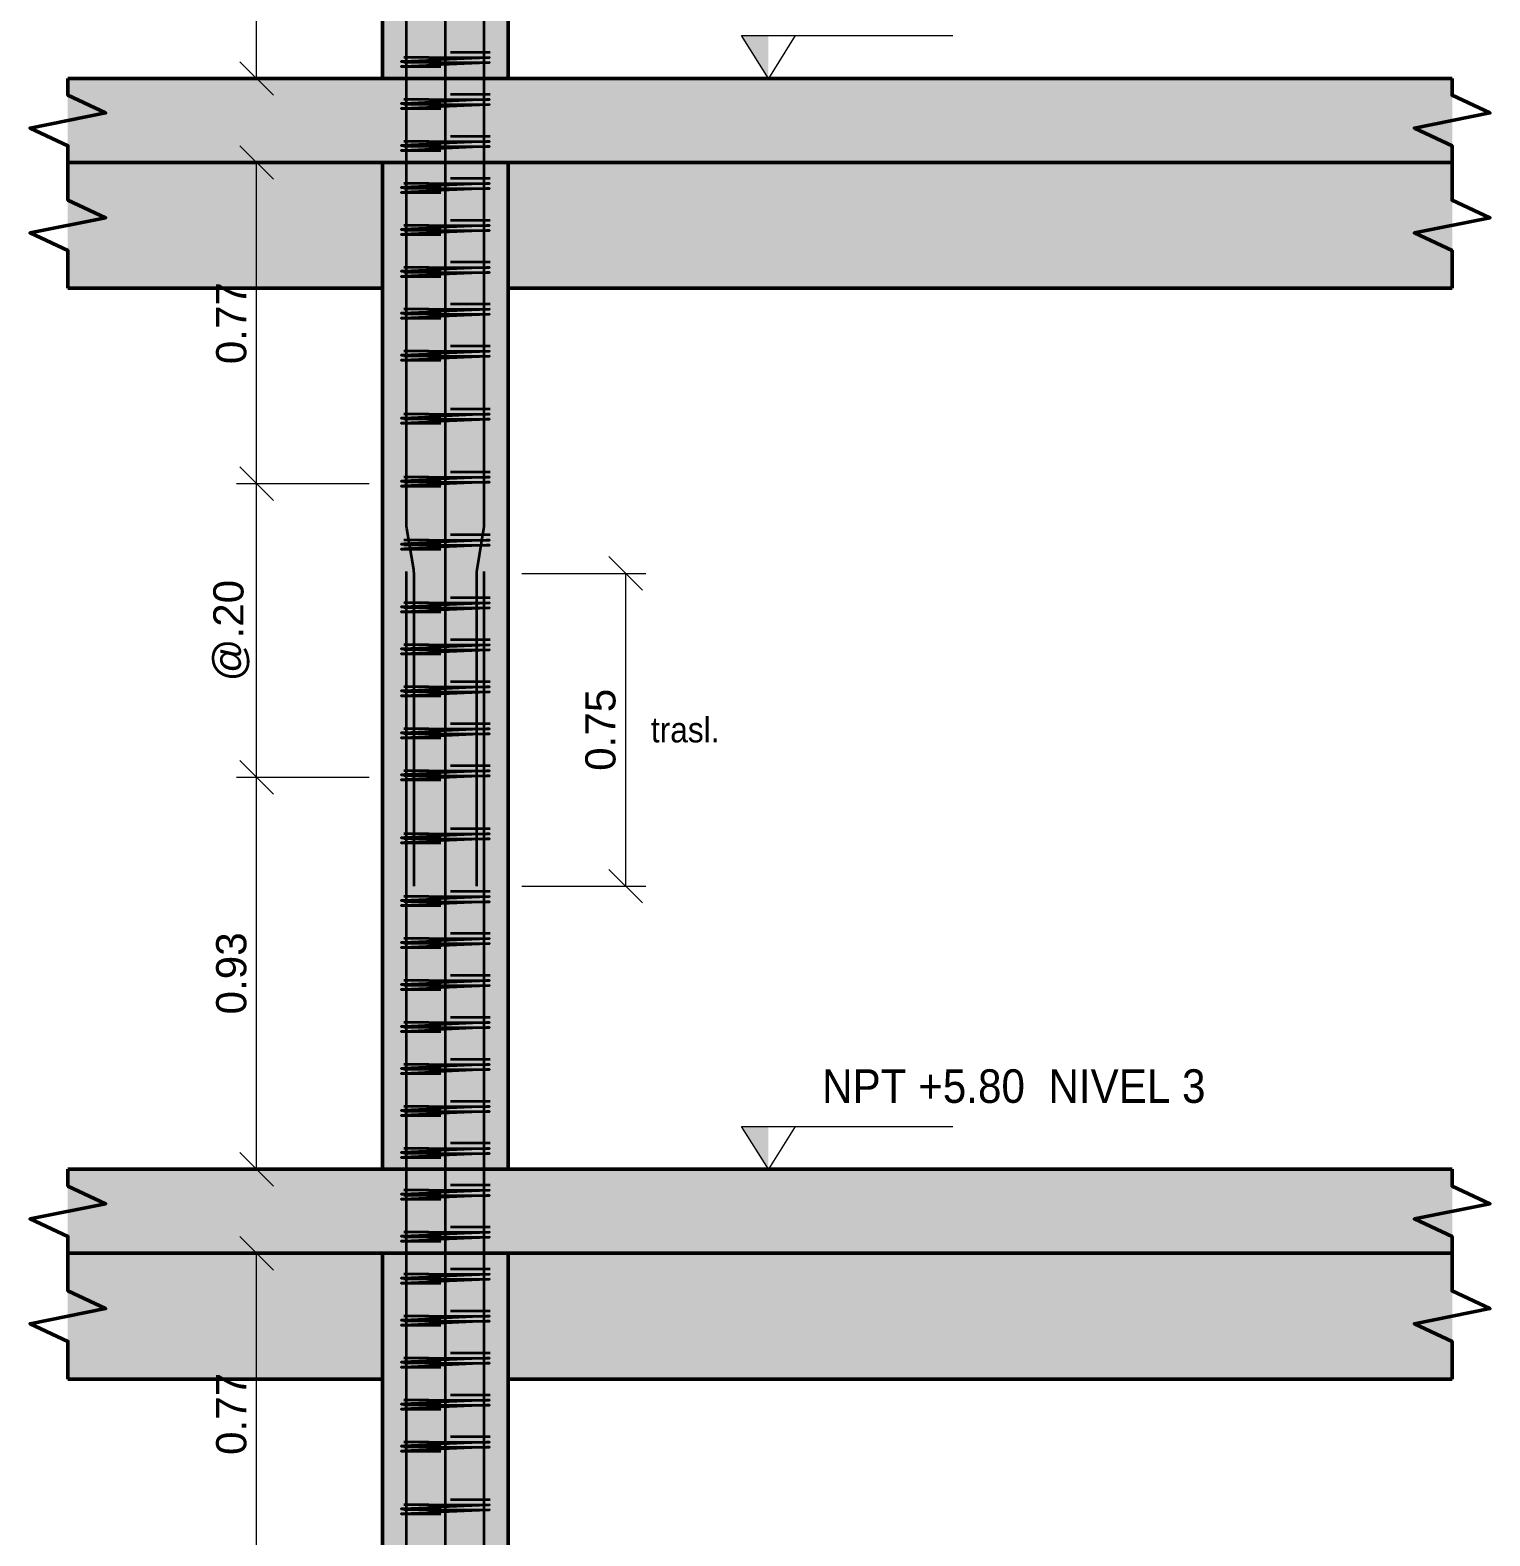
# Model space of a CAD drawing. Header units: metres. Extents: x 200 to 604, y -2 to 12.
# Drawn here: x 305.41 to 308.89, y 4.926 to 8.515 of the extents above; entities that cross this region are included whole.
import ezdxf
from ezdxf.enums import TextEntityAlignment as Align

# ---------------------------------------------------------------- set-up
doc = ezdxf.new("R2010")
doc.units = ezdxf.units.M
doc.linetypes.add('EJE40', pattern=[0.7, 0.48, -0.08, 0.06, -0.08])
for name, color, linetype, lineweight in [('E-ACERO', 1, 'Continuous', 35), ('E-ACERO-TXT', 7, 'Continuous', 18), ('E-CORTE', 7, 'Continuous', 50), ('E-CORTE-ACH', 254, 'Continuous', 0), ('E-COTA', 7, 'Continuous', 13), ('E-EJES', 1, 'Continuous', 18), ('E-NIVEL', 7, 'Continuous', 18)]:
    doc.layers.add(name, color=color, linetype=linetype, lineweight=lineweight)
doc.styles.add('ARIAL', font='arial.ttf')
doc.dimstyles.new('COTA40', dxfattribs={"dimtxt": 0.072, "dimasz": 0.048, "dimexe": 0.048, "dimexo": 0.032, "dimgap": 0.024, "dimtad": 1, "dimzin": 0, "dimdsep": 46, "dimtxsty": 'ARIAL', "dimtsz": 0.04, "dimcen": 2.5, "dimclrd": 7, "dimclre": 7, "dimclrt": 7, "dimazin": 3, "dimtfac": 1, "dimtmove": 2, "dimatfit": 3, "dimlwd": 13, "dimlwe": 13})

msp = doc.modelspace()

# ---------------------------------------------------------------- hatches: boundary and pattern name
at = {"layer": 'E-CORTE-ACH'}
for points in [[(306.25, 9.45), (306.25, 10.5), (306.25, 10.65), (306.25, 10.8), (306.4, 10.8), (306.55, 10.8), (306.55, 10.65), (306.55, 10.5), (306.55, 9.45), (306.55, 8.4), (306.4, 8.4), (306.25, 8.4)], [(308.0853, 8.2), (305.5, 8.2), (305.5, 8.4), (308.0853, 8.4), (308.8, 8.4), (308.8, 8.2)], [(306.25, 8.2), (306.25, 8.05), (306.25, 7.9), (305.5, 7.9), (305.5, 8.2)], [(306.25, 6.85), (306.25, 7.9), (306.25, 8.05), (306.25, 8.2), (306.4, 8.2), (306.55, 8.2), (306.55, 8.05), (306.55, 7.9), (306.55, 6.85), (306.55, 5.8), (306.4, 5.8), (306.25, 5.8)], [(306.55, 7.9), (306.55, 8.05), (306.55, 8.2), (308.2, 8.2), (308.8, 8.2), (308.8, 7.9), (308.2, 7.9)], [(308.0853, 5.6), (305.5, 5.6), (305.5, 5.8), (308.0853, 5.8), (308.8, 5.8), (308.8, 5.6)], [(306.25, 5.6), (306.25, 5.45), (306.25, 5.3), (305.5, 5.3), (305.5, 5.6)], [(306.25, 4.25), (306.25, 5.3), (306.25, 5.45), (306.25, 5.6), (306.4, 5.6), (306.55, 5.6), (306.55, 5.45), (306.55, 5.3), (306.55, 4.25), (306.55, 3.2), (306.4, 3.2), (306.25, 3.2)], [(306.55, 5.3), (306.55, 5.45), (306.55, 5.6), (308.2, 5.6), (308.8, 5.6), (308.8, 5.3), (308.2, 5.3)]]:
    msp.add_hatch(color=256, dxfattribs=at).paths.add_polyline_path(points)
at = {"layer": 'E-NIVEL'}
for points in [[(307.17, 8.4), (307.106, 8.5024), (307.17, 8.5024)], [(307.17, 5.8), (307.106, 5.9024), (307.17, 5.9024)]]:
    msp.add_hatch(color=7, dxfattribs=at).paths.add_polyline_path(points)

# ---------------------------------------------------------------- linework, layer by layer
at = {"layer": 'E-ACERO'}
for points in [[(306.3253, 6.475), (306.3253, 7.2204), (306.3251, 7.225), (306.3246, 7.2295), (306.3082, 7.3277), (306.3077, 7.3323), (306.3075, 7.3368), (306.3075, 9.825)], [(306.3253, 6.475), (306.3253, 7.2204), (306.3251, 7.225), (306.3246, 7.2295), (306.3082, 7.3277), (306.3077, 7.3323), (306.3075, 7.3368), (306.3075, 9.825)], [(306.3253, 6.475), (306.3253, 7.2204), (306.3251, 7.225), (306.3246, 7.2295), (306.3082, 7.3277), (306.3077, 7.3323), (306.3075, 7.3368), (306.3075, 9.825)], [(306.3253, 6.475), (306.3253, 7.2204), (306.3251, 7.225), (306.3246, 7.2295), (306.3082, 7.3277), (306.3077, 7.3323), (306.3075, 7.3368), (306.3075, 9.825)], [(306.4747, 6.475), (306.4747, 7.2204), (306.4749, 7.225), (306.4754, 7.2295), (306.4918, 7.3277), (306.4923, 7.3323), (306.4925, 7.3368), (306.4925, 9.825)], [(306.4747, 6.475), (306.4747, 7.2204), (306.4749, 7.225), (306.4754, 7.2295), (306.4918, 7.3277), (306.4923, 7.3323), (306.4925, 7.3368), (306.4925, 9.825)], [(306.4747, 6.475), (306.4747, 7.2204), (306.4749, 7.225), (306.4754, 7.2295), (306.4918, 7.3277), (306.4923, 7.3323), (306.4925, 7.3368), (306.4925, 9.825)], [(306.4747, 6.475), (306.4747, 7.2204), (306.4749, 7.225), (306.4754, 7.2295), (306.4918, 7.3277), (306.4923, 7.3323), (306.4925, 7.3368), (306.4925, 9.825)], [(306.4, 6.55), (306.4, 7.1463), (306.4, 7.15), (306.4, 7.1536), (306.4, 7.2346), (306.4, 7.2382), (306.4, 7.2419), (306.4, 9.75)], [(306.4, 6.55), (306.4, 7.1463), (306.4, 7.15), (306.4, 7.1536), (306.4, 7.2346), (306.4, 7.2382), (306.4, 7.2419), (306.4, 9.75)], [(306.3604, 8.45), (306.4814, 8.45), (306.4983, 8.45), (306.5052, 8.45), (306.4983, 8.4497), (306.4814, 8.4489), (306.3186, 8.4416), (306.3017, 8.4408), (306.2948, 8.4405), (306.3095, 8.4405), (306.3354, 8.4405), (306.3893, 8.4405)], [(306.3604, 8.438), (306.4814, 8.438), (306.4983, 8.438), (306.5052, 8.438), (306.4983, 8.4377), (306.4814, 8.4369), (306.3186, 8.4296), (306.3017, 8.4288), (306.2948, 8.4285), (306.3095, 8.4285), (306.3354, 8.4285), (306.3893, 8.4285)], [(306.3065, 8.45), (306.3013, 8.45)], [(306.3065, 8.438), (306.3013, 8.438)], [(306.3233, 8.45), (306.3065, 8.45)], [(306.3233, 8.438), (306.3065, 8.438)], [(306.3604, 8.45), (306.3233, 8.45)], [(306.3604, 8.438), (306.3233, 8.438)], [(306.4268, 8.462), (306.4121, 8.462)], [(306.4528, 8.462), (306.4268, 8.462)], [(306.5066, 8.462), (306.4528, 8.462)], [(306.3604, 8.35), (306.4814, 8.35), (306.4983, 8.35), (306.5052, 8.35), (306.4983, 8.3497), (306.4814, 8.3489), (306.3186, 8.3416), (306.3017, 8.3408), (306.2948, 8.3405), (306.3095, 8.3405), (306.3354, 8.3405), (306.3893, 8.3405)], [(306.3604, 8.338), (306.4814, 8.338), (306.4983, 8.338), (306.5052, 8.338), (306.4983, 8.3377), (306.4814, 8.3369), (306.3186, 8.3296), (306.3017, 8.3288), (306.2948, 8.3285), (306.3095, 8.3285), (306.3354, 8.3285), (306.3893, 8.3285)], [(306.3065, 8.35), (306.3013, 8.35)], [(306.3065, 8.338), (306.3013, 8.338)], [(306.3233, 8.35), (306.3065, 8.35)], [(306.3233, 8.338), (306.3065, 8.338)], [(306.3604, 8.35), (306.3233, 8.35)], [(306.3604, 8.338), (306.3233, 8.338)], [(306.4268, 8.362), (306.4121, 8.362)], [(306.4528, 8.362), (306.4268, 8.362)], [(306.5066, 8.362), (306.4528, 8.362)], [(306.4268, 8.262), (306.4121, 8.262)], [(306.4528, 8.262), (306.4268, 8.262)], [(306.5066, 8.262), (306.4528, 8.262)], [(306.3604, 8.25), (306.4814, 8.25), (306.4983, 8.25), (306.5052, 8.25), (306.4983, 8.2497), (306.4814, 8.2489), (306.3186, 8.2416), (306.3017, 8.2408), (306.2948, 8.2405), (306.3095, 8.2405), (306.3354, 8.2405), (306.3893, 8.2405)], [(306.3604, 8.238), (306.4814, 8.238), (306.4983, 8.238), (306.5052, 8.238), (306.4983, 8.2377), (306.4814, 8.2369), (306.3186, 8.2296), (306.3017, 8.2288), (306.2948, 8.2285), (306.3095, 8.2285), (306.3354, 8.2285), (306.3893, 8.2285)], [(306.3065, 8.25), (306.3013, 8.25)], [(306.3065, 8.238), (306.3013, 8.238)], [(306.3233, 8.25), (306.3065, 8.25)], [(306.3233, 8.238), (306.3065, 8.238)], [(306.3604, 8.25), (306.3233, 8.25)], [(306.3604, 8.238), (306.3233, 8.238)], [(306.3604, 8.15), (306.4814, 8.15), (306.4983, 8.15), (306.5052, 8.15), (306.4983, 8.1497), (306.4814, 8.1489), (306.3186, 8.1416), (306.3017, 8.1408), (306.2948, 8.1405), (306.3095, 8.1405), (306.3354, 8.1405), (306.3893, 8.1405)], [(306.3065, 8.15), (306.3013, 8.15)], [(306.3233, 8.15), (306.3065, 8.15)], [(306.3604, 8.15), (306.3233, 8.15)], [(306.4268, 8.162), (306.4121, 8.162)], [(306.4528, 8.162), (306.4268, 8.162)], [(306.5066, 8.162), (306.4528, 8.162)], [(306.3604, 8.138), (306.4814, 8.138), (306.4983, 8.138), (306.5052, 8.138), (306.4983, 8.1377), (306.4814, 8.1369), (306.3186, 8.1296), (306.3017, 8.1288), (306.2948, 8.1285), (306.3095, 8.1285), (306.3354, 8.1285), (306.3893, 8.1285)], [(306.3065, 8.138), (306.3013, 8.138)], [(306.3233, 8.138), (306.3065, 8.138)], [(306.3604, 8.138), (306.3233, 8.138)], [(306.3604, 8.05), (306.4814, 8.05), (306.4983, 8.05), (306.5052, 8.05), (306.4983, 8.0497), (306.4814, 8.0489), (306.3186, 8.0416), (306.3017, 8.0408), (306.2948, 8.0405), (306.3095, 8.0405), (306.3354, 8.0405), (306.3893, 8.0405)], [(306.3065, 8.05), (306.3013, 8.05)], [(306.3233, 8.05), (306.3065, 8.05)], [(306.3604, 8.05), (306.3233, 8.05)], [(306.4268, 8.062), (306.4121, 8.062)], [(306.4528, 8.062), (306.4268, 8.062)], [(306.5066, 8.062), (306.4528, 8.062)], [(306.3604, 8.038), (306.4814, 8.038), (306.4983, 8.038), (306.5052, 8.038), (306.4983, 8.0377), (306.4814, 8.0369), (306.3186, 8.0296), (306.3017, 8.0288), (306.2948, 8.0285), (306.3095, 8.0285), (306.3354, 8.0285), (306.3893, 8.0285)], [(306.3065, 8.038), (306.3013, 8.038)], [(306.3233, 8.038), (306.3065, 8.038)], [(306.3604, 8.038), (306.3233, 8.038)], [(306.3604, 7.95), (306.4814, 7.95), (306.4983, 7.95), (306.5052, 7.95), (306.4983, 7.9497), (306.4814, 7.9489), (306.3186, 7.9416), (306.3017, 7.9408), (306.2948, 7.9405), (306.3095, 7.9405), (306.3354, 7.9405), (306.3893, 7.9405)], [(306.3604, 7.938), (306.4814, 7.938), (306.4983, 7.938), (306.5052, 7.938), (306.4983, 7.9377), (306.4814, 7.9369), (306.3186, 7.9296), (306.3017, 7.9288), (306.2948, 7.9285), (306.3095, 7.9285), (306.3354, 7.9285), (306.3893, 7.9285)], [(306.3065, 7.95), (306.3013, 7.95)], [(306.3065, 7.938), (306.3013, 7.938)], [(306.3233, 7.95), (306.3065, 7.95)], [(306.3233, 7.938), (306.3065, 7.938)], [(306.3604, 7.95), (306.3233, 7.95)], [(306.3604, 7.938), (306.3233, 7.938)], [(306.4268, 7.962), (306.4121, 7.962)], [(306.4528, 7.962), (306.4268, 7.962)], [(306.5066, 7.962), (306.4528, 7.962)], [(306.4268, 7.862), (306.4121, 7.862)], [(306.4528, 7.862), (306.4268, 7.862)], [(306.5066, 7.862), (306.4528, 7.862)], [(306.3604, 7.85), (306.4814, 7.85), (306.4983, 7.85), (306.5052, 7.85), (306.4983, 7.8497), (306.4814, 7.8489), (306.3186, 7.8416), (306.3017, 7.8408), (306.2948, 7.8405), (306.3095, 7.8405), (306.3354, 7.8405), (306.3893, 7.8405)], [(306.3604, 7.838), (306.4814, 7.838), (306.4983, 7.838), (306.5052, 7.838), (306.4983, 7.8377), (306.4814, 7.8369), (306.3186, 7.8296), (306.3017, 7.8288), (306.2948, 7.8285), (306.3095, 7.8285), (306.3354, 7.8285), (306.3893, 7.8285)], [(306.3065, 7.85), (306.3013, 7.85)], [(306.3065, 7.838), (306.3013, 7.838)], [(306.3233, 7.85), (306.3065, 7.85)], [(306.3233, 7.838), (306.3065, 7.838)], [(306.3604, 7.85), (306.3233, 7.85)], [(306.3604, 7.838), (306.3233, 7.838)], [(306.4268, 7.762), (306.4121, 7.762)], [(306.4528, 7.762), (306.4268, 7.762)], [(306.5066, 7.762), (306.4528, 7.762)], [(306.3604, 7.75), (306.4814, 7.75), (306.4983, 7.75), (306.5052, 7.75), (306.4983, 7.7497), (306.4814, 7.7489), (306.3186, 7.7416), (306.3017, 7.7408), (306.2948, 7.7405), (306.3095, 7.7405), (306.3354, 7.7405), (306.3893, 7.7405)], [(306.3604, 7.738), (306.4814, 7.738), (306.4983, 7.738), (306.5052, 7.738), (306.4983, 7.7377), (306.4814, 7.7369), (306.3186, 7.7296), (306.3017, 7.7288), (306.2948, 7.7285), (306.3095, 7.7285), (306.3354, 7.7285), (306.3893, 7.7285)], [(306.3065, 7.75), (306.3013, 7.75)], [(306.3065, 7.738), (306.3013, 7.738)], [(306.3233, 7.75), (306.3065, 7.75)], [(306.3233, 7.738), (306.3065, 7.738)], [(306.3604, 7.75), (306.3233, 7.75)], [(306.3604, 7.738), (306.3233, 7.738)], [(306.4268, 7.612), (306.4121, 7.612)], [(306.4528, 7.612), (306.4268, 7.612)], [(306.5066, 7.612), (306.4528, 7.612)], [(306.3604, 7.6), (306.4814, 7.6), (306.4983, 7.6), (306.5052, 7.6), (306.4983, 7.5997), (306.4814, 7.5989), (306.3186, 7.5916), (306.3017, 7.5908), (306.2948, 7.5905), (306.3095, 7.5905), (306.3354, 7.5905), (306.3893, 7.5905)], [(306.3604, 7.588), (306.4814, 7.588), (306.4983, 7.588), (306.5052, 7.588), (306.4983, 7.5877), (306.4814, 7.5869), (306.3186, 7.5796), (306.3017, 7.5788), (306.2948, 7.5785), (306.3095, 7.5785), (306.3354, 7.5785), (306.3893, 7.5785)], [(306.3065, 7.6), (306.3013, 7.6)], [(306.3065, 7.588), (306.3013, 7.588)], [(306.3233, 7.6), (306.3065, 7.6)], [(306.3233, 7.588), (306.3065, 7.588)], [(306.3604, 7.6), (306.3233, 7.6)], [(306.3604, 7.588), (306.3233, 7.588)], [(306.3604, 7.45), (306.4814, 7.45), (306.4983, 7.45), (306.5052, 7.45), (306.4983, 7.4497), (306.4814, 7.4489), (306.3186, 7.4416), (306.3017, 7.4408), (306.2948, 7.4405), (306.3095, 7.4405), (306.3354, 7.4405), (306.3893, 7.4405)], [(306.3604, 7.438), (306.4814, 7.438), (306.4983, 7.438), (306.5052, 7.438), (306.4983, 7.4377), (306.4814, 7.4369), (306.3186, 7.4296), (306.3017, 7.4288), (306.2948, 7.4285), (306.3095, 7.4285), (306.3354, 7.4285), (306.3893, 7.4285)], [(306.3065, 7.45), (306.3013, 7.45)], [(306.3065, 7.438), (306.3013, 7.438)], [(306.3233, 7.45), (306.3065, 7.45)], [(306.3233, 7.438), (306.3065, 7.438)], [(306.3604, 7.45), (306.3233, 7.45)], [(306.3604, 7.438), (306.3233, 7.438)], [(306.4268, 7.462), (306.4121, 7.462)], [(306.4528, 7.462), (306.4268, 7.462)], [(306.5066, 7.462), (306.4528, 7.462)], [(306.3604, 7.3), (306.4814, 7.3), (306.4983, 7.3), (306.5052, 7.3), (306.4983, 7.2997), (306.4814, 7.2989), (306.3186, 7.2916), (306.3017, 7.2908), (306.2948, 7.2905), (306.3095, 7.2905), (306.3354, 7.2905), (306.3893, 7.2905)], [(306.3604, 7.288), (306.4814, 7.288), (306.4983, 7.288), (306.5052, 7.288), (306.4983, 7.2877), (306.4814, 7.2869), (306.3186, 7.2796), (306.3017, 7.2788), (306.2948, 7.2785), (306.3095, 7.2785), (306.3354, 7.2785), (306.3893, 7.2785)], [(306.3065, 7.3), (306.3013, 7.3)], [(306.3065, 7.288), (306.3013, 7.288)], [(306.3233, 7.3), (306.3065, 7.3)], [(306.3233, 7.288), (306.3065, 7.288)], [(306.3604, 7.3), (306.3233, 7.3)], [(306.3604, 7.288), (306.3233, 7.288)], [(306.4268, 7.312), (306.4121, 7.312)], [(306.4528, 7.312), (306.4268, 7.312)], [(306.5066, 7.312), (306.4528, 7.312)], [(306.3253, 3.875), (306.3253, 4.6204), (306.3251, 4.625), (306.3246, 4.6295), (306.3082, 4.7277), (306.3077, 4.7323), (306.3075, 4.7368), (306.3075, 7.225)], [(306.3253, 3.875), (306.3253, 4.6204), (306.3251, 4.625), (306.3246, 4.6295), (306.3082, 4.7277), (306.3077, 4.7323), (306.3075, 4.7368), (306.3075, 7.225)], [(306.3253, 3.875), (306.3253, 4.6204), (306.3251, 4.625), (306.3246, 4.6295), (306.3082, 4.7277), (306.3077, 4.7323), (306.3075, 4.7368), (306.3075, 7.225)], [(306.3253, 3.875), (306.3253, 4.6204), (306.3251, 4.625), (306.3246, 4.6295), (306.3082, 4.7277), (306.3077, 4.7323), (306.3075, 4.7368), (306.3075, 7.225)], [(306.4747, 3.875), (306.4747, 4.6204), (306.4749, 4.625), (306.4754, 4.6295), (306.4918, 4.7277), (306.4923, 4.7323), (306.4925, 4.7368), (306.4925, 7.225)], [(306.4747, 3.875), (306.4747, 4.6204), (306.4749, 4.625), (306.4754, 4.6295), (306.4918, 4.7277), (306.4923, 4.7323), (306.4925, 4.7368), (306.4925, 7.225)], [(306.4747, 3.875), (306.4747, 4.6204), (306.4749, 4.625), (306.4754, 4.6295), (306.4918, 4.7277), (306.4923, 4.7323), (306.4925, 4.7368), (306.4925, 7.225)], [(306.4747, 3.875), (306.4747, 4.6204), (306.4749, 4.625), (306.4754, 4.6295), (306.4918, 4.7277), (306.4923, 4.7323), (306.4925, 4.7368), (306.4925, 7.225)], [(306.3604, 7.15), (306.4814, 7.15), (306.4983, 7.15), (306.5052, 7.15), (306.4983, 7.1497), (306.4814, 7.1489), (306.3186, 7.1416), (306.3017, 7.1408), (306.2948, 7.1405), (306.3095, 7.1405), (306.3354, 7.1405), (306.3893, 7.1405)], [(306.3065, 7.15), (306.3013, 7.15)], [(306.3233, 7.15), (306.3065, 7.15)], [(306.3604, 7.15), (306.3233, 7.15)], [(306.4, 3.95), (306.4, 4.5463), (306.4, 4.55), (306.4, 4.5536), (306.4, 4.6346), (306.4, 4.6382), (306.4, 4.6419), (306.4, 7.15)], [(306.4, 3.95), (306.4, 4.5463), (306.4, 4.55), (306.4, 4.5536), (306.4, 4.6346), (306.4, 4.6382), (306.4, 4.6419), (306.4, 7.15)], [(306.4268, 7.162), (306.4121, 7.162)], [(306.4528, 7.162), (306.4268, 7.162)], [(306.5066, 7.162), (306.4528, 7.162)], [(306.3604, 7.138), (306.4814, 7.138), (306.4983, 7.138), (306.5052, 7.138), (306.4983, 7.1377), (306.4814, 7.1369), (306.3186, 7.1296), (306.3017, 7.1288), (306.2948, 7.1285), (306.3095, 7.1285), (306.3354, 7.1285), (306.3893, 7.1285)], [(306.3065, 7.138), (306.3013, 7.138)], [(306.3233, 7.138), (306.3065, 7.138)], [(306.3604, 7.138), (306.3233, 7.138)], [(306.3604, 7.05), (306.4814, 7.05), (306.4983, 7.05), (306.5052, 7.05), (306.4983, 7.0497), (306.4814, 7.0489), (306.3186, 7.0416), (306.3017, 7.0408), (306.2948, 7.0405), (306.3095, 7.0405), (306.3354, 7.0405), (306.3893, 7.0405)], [(306.3604, 7.038), (306.4814, 7.038), (306.4983, 7.038), (306.5052, 7.038), (306.4983, 7.0377), (306.4814, 7.0369), (306.3186, 7.0296), (306.3017, 7.0288), (306.2948, 7.0285), (306.3095, 7.0285), (306.3354, 7.0285), (306.3893, 7.0285)], [(306.3065, 7.05), (306.3013, 7.05)], [(306.3065, 7.038), (306.3013, 7.038)], [(306.3233, 7.05), (306.3065, 7.05)], [(306.3233, 7.038), (306.3065, 7.038)], [(306.3604, 7.05), (306.3233, 7.05)], [(306.3604, 7.038), (306.3233, 7.038)], [(306.4268, 7.062), (306.4121, 7.062)], [(306.4528, 7.062), (306.4268, 7.062)], [(306.5066, 7.062), (306.4528, 7.062)], [(306.3604, 6.95), (306.4814, 6.95), (306.4983, 6.95), (306.5052, 6.95), (306.4983, 6.9497), (306.4814, 6.9489), (306.3186, 6.9416), (306.3017, 6.9408), (306.2948, 6.9405), (306.3095, 6.9405), (306.3354, 6.9405), (306.3893, 6.9405)], [(306.3604, 6.938), (306.4814, 6.938), (306.4983, 6.938), (306.5052, 6.938), (306.4983, 6.9377), (306.4814, 6.9369), (306.3186, 6.9296), (306.3017, 6.9288), (306.2948, 6.9285), (306.3095, 6.9285), (306.3354, 6.9285), (306.3893, 6.9285)], [(306.3065, 6.95), (306.3013, 6.95)], [(306.3065, 6.938), (306.3013, 6.938)], [(306.3233, 6.95), (306.3065, 6.95)], [(306.3233, 6.938), (306.3065, 6.938)], [(306.3604, 6.95), (306.3233, 6.95)], [(306.3604, 6.938), (306.3233, 6.938)], [(306.4268, 6.962), (306.4121, 6.962)], [(306.4528, 6.962), (306.4268, 6.962)], [(306.5066, 6.962), (306.4528, 6.962)], [(306.4268, 6.862), (306.4121, 6.862)], [(306.4528, 6.862), (306.4268, 6.862)], [(306.5066, 6.862), (306.4528, 6.862)], [(306.3604, 6.85), (306.4814, 6.85), (306.4983, 6.85), (306.5052, 6.85), (306.4983, 6.8497), (306.4814, 6.8489), (306.3186, 6.8416), (306.3017, 6.8408), (306.2948, 6.8405), (306.3095, 6.8405), (306.3354, 6.8405), (306.3893, 6.8405)], [(306.3604, 6.838), (306.4814, 6.838), (306.4983, 6.838), (306.5052, 6.838), (306.4983, 6.8377), (306.4814, 6.8369), (306.3186, 6.8296), (306.3017, 6.8288), (306.2948, 6.8285), (306.3095, 6.8285), (306.3354, 6.8285), (306.3893, 6.8285)], [(306.3065, 6.85), (306.3013, 6.85)], [(306.3065, 6.838), (306.3013, 6.838)], [(306.3233, 6.85), (306.3065, 6.85)], [(306.3233, 6.838), (306.3065, 6.838)], [(306.3604, 6.85), (306.3233, 6.85)], [(306.3604, 6.838), (306.3233, 6.838)], [(306.3604, 6.75), (306.4814, 6.75), (306.4983, 6.75), (306.5052, 6.75), (306.4983, 6.7497), (306.4814, 6.7489), (306.3186, 6.7416), (306.3017, 6.7408), (306.2948, 6.7405), (306.3095, 6.7405), (306.3354, 6.7405), (306.3893, 6.7405)], [(306.3065, 6.75), (306.3013, 6.75)], [(306.3233, 6.75), (306.3065, 6.75)], [(306.3604, 6.75), (306.3233, 6.75)], [(306.4268, 6.762), (306.4121, 6.762)], [(306.4528, 6.762), (306.4268, 6.762)], [(306.5066, 6.762), (306.4528, 6.762)], [(306.3604, 6.738), (306.4814, 6.738), (306.4983, 6.738), (306.5052, 6.738), (306.4983, 6.7377), (306.4814, 6.7369), (306.3186, 6.7296), (306.3017, 6.7288), (306.2948, 6.7285), (306.3095, 6.7285), (306.3354, 6.7285), (306.3893, 6.7285)], [(306.3065, 6.738), (306.3013, 6.738)], [(306.3233, 6.738), (306.3065, 6.738)], [(306.3604, 6.738), (306.3233, 6.738)], [(306.4268, 6.612), (306.4121, 6.612)], [(306.4528, 6.612), (306.4268, 6.612)], [(306.5066, 6.612), (306.4528, 6.612)], [(306.3604, 6.6), (306.4814, 6.6), (306.4983, 6.6), (306.5052, 6.6), (306.4983, 6.5997), (306.4814, 6.5989), (306.3186, 6.5916), (306.3017, 6.5908), (306.2948, 6.5905), (306.3095, 6.5905), (306.3354, 6.5905), (306.3893, 6.5905)], [(306.3604, 6.588), (306.4814, 6.588), (306.4983, 6.588), (306.5052, 6.588), (306.4983, 6.5877), (306.4814, 6.5869), (306.3186, 6.5796), (306.3017, 6.5788), (306.2948, 6.5785), (306.3095, 6.5785), (306.3354, 6.5785), (306.3893, 6.5785)], [(306.3065, 6.6), (306.3013, 6.6)], [(306.3065, 6.588), (306.3013, 6.588)], [(306.3233, 6.6), (306.3065, 6.6)], [(306.3233, 6.588), (306.3065, 6.588)], [(306.3604, 6.6), (306.3233, 6.6)], [(306.3604, 6.588), (306.3233, 6.588)], [(306.4268, 6.462), (306.4121, 6.462)], [(306.4528, 6.462), (306.4268, 6.462)], [(306.5066, 6.462), (306.4528, 6.462)], [(306.3604, 6.45), (306.4814, 6.45), (306.4983, 6.45), (306.5052, 6.45), (306.4983, 6.4497), (306.4814, 6.4489), (306.3186, 6.4416), (306.3017, 6.4408), (306.2948, 6.4405), (306.3095, 6.4405), (306.3354, 6.4405), (306.3893, 6.4405)], [(306.3604, 6.438), (306.4814, 6.438), (306.4983, 6.438), (306.5052, 6.438), (306.4983, 6.4377), (306.4814, 6.4369), (306.3186, 6.4296), (306.3017, 6.4288), (306.2948, 6.4285), (306.3095, 6.4285), (306.3354, 6.4285), (306.3893, 6.4285)], [(306.3065, 6.45), (306.3013, 6.45)], [(306.3065, 6.438), (306.3013, 6.438)], [(306.3233, 6.45), (306.3065, 6.45)], [(306.3233, 6.438), (306.3065, 6.438)], [(306.3604, 6.45), (306.3233, 6.45)], [(306.3604, 6.438), (306.3233, 6.438)], [(306.4268, 6.362), (306.4121, 6.362)], [(306.4528, 6.362), (306.4268, 6.362)], [(306.5066, 6.362), (306.4528, 6.362)], [(306.3604, 6.35), (306.4814, 6.35), (306.4983, 6.35), (306.5052, 6.35), (306.4983, 6.3497), (306.4814, 6.3489), (306.3186, 6.3416), (306.3017, 6.3408), (306.2948, 6.3405), (306.3095, 6.3405), (306.3354, 6.3405), (306.3893, 6.3405)], [(306.3604, 6.338), (306.4814, 6.338), (306.4983, 6.338), (306.5052, 6.338), (306.4983, 6.3377), (306.4814, 6.3369), (306.3186, 6.3296), (306.3017, 6.3288), (306.2948, 6.3285), (306.3095, 6.3285), (306.3354, 6.3285), (306.3893, 6.3285)], [(306.3065, 6.35), (306.3013, 6.35)], [(306.3065, 6.338), (306.3013, 6.338)], [(306.3233, 6.35), (306.3065, 6.35)], [(306.3233, 6.338), (306.3065, 6.338)], [(306.3604, 6.35), (306.3233, 6.35)], [(306.3604, 6.338), (306.3233, 6.338)], [(306.3604, 6.25), (306.4814, 6.25), (306.4983, 6.25), (306.5052, 6.25), (306.4983, 6.2497), (306.4814, 6.2489), (306.3186, 6.2416), (306.3017, 6.2408), (306.2948, 6.2405), (306.3095, 6.2405), (306.3354, 6.2405), (306.3893, 6.2405)], [(306.3065, 6.25), (306.3013, 6.25)], [(306.3233, 6.25), (306.3065, 6.25)], [(306.3604, 6.25), (306.3233, 6.25)], [(306.4268, 6.262), (306.4121, 6.262)], [(306.4528, 6.262), (306.4268, 6.262)], [(306.5066, 6.262), (306.4528, 6.262)], [(306.3604, 6.238), (306.4814, 6.238), (306.4983, 6.238), (306.5052, 6.238), (306.4983, 6.2377), (306.4814, 6.2369), (306.3186, 6.2296), (306.3017, 6.2288), (306.2948, 6.2285), (306.3095, 6.2285), (306.3354, 6.2285), (306.3893, 6.2285)], [(306.3065, 6.238), (306.3013, 6.238)], [(306.3233, 6.238), (306.3065, 6.238)], [(306.3604, 6.238), (306.3233, 6.238)], [(306.3604, 6.15), (306.4814, 6.15), (306.4983, 6.15), (306.5052, 6.15), (306.4983, 6.1497), (306.4814, 6.1489), (306.3186, 6.1416), (306.3017, 6.1408), (306.2948, 6.1405), (306.3095, 6.1405), (306.3354, 6.1405), (306.3893, 6.1405)], [(306.3604, 6.138), (306.4814, 6.138), (306.4983, 6.138), (306.5052, 6.138), (306.4983, 6.1377), (306.4814, 6.1369), (306.3186, 6.1296), (306.3017, 6.1288), (306.2948, 6.1285), (306.3095, 6.1285), (306.3354, 6.1285), (306.3893, 6.1285)], [(306.3065, 6.15), (306.3013, 6.15)], [(306.3065, 6.138), (306.3013, 6.138)], [(306.3233, 6.15), (306.3065, 6.15)], [(306.3233, 6.138), (306.3065, 6.138)], [(306.3604, 6.15), (306.3233, 6.15)], [(306.3604, 6.138), (306.3233, 6.138)], [(306.4268, 6.162), (306.4121, 6.162)], [(306.4528, 6.162), (306.4268, 6.162)], [(306.5066, 6.162), (306.4528, 6.162)], [(306.3604, 6.05), (306.4814, 6.05), (306.4983, 6.05), (306.5052, 6.05), (306.4983, 6.0497), (306.4814, 6.0489), (306.3186, 6.0416), (306.3017, 6.0408), (306.2948, 6.0405), (306.3095, 6.0405), (306.3354, 6.0405), (306.3893, 6.0405)], [(306.3604, 6.038), (306.4814, 6.038), (306.4983, 6.038), (306.5052, 6.038), (306.4983, 6.0377), (306.4814, 6.0369), (306.3186, 6.0296), (306.3017, 6.0288), (306.2948, 6.0285), (306.3095, 6.0285), (306.3354, 6.0285), (306.3893, 6.0285)], [(306.3065, 6.05), (306.3013, 6.05)], [(306.3065, 6.038), (306.3013, 6.038)], [(306.3233, 6.05), (306.3065, 6.05)], [(306.3233, 6.038), (306.3065, 6.038)], [(306.3604, 6.05), (306.3233, 6.05)], [(306.3604, 6.038), (306.3233, 6.038)], [(306.4268, 6.062), (306.4121, 6.062)], [(306.4528, 6.062), (306.4268, 6.062)], [(306.5066, 6.062), (306.4528, 6.062)], [(306.4268, 5.962), (306.4121, 5.962)], [(306.4528, 5.962), (306.4268, 5.962)], [(306.5066, 5.962), (306.4528, 5.962)], [(306.3604, 5.95), (306.4814, 5.95), (306.4983, 5.95), (306.5052, 5.95), (306.4983, 5.9497), (306.4814, 5.9489), (306.3186, 5.9416), (306.3017, 5.9408), (306.2948, 5.9405), (306.3095, 5.9405), (306.3354, 5.9405), (306.3893, 5.9405)], [(306.3604, 5.938), (306.4814, 5.938), (306.4983, 5.938), (306.5052, 5.938), (306.4983, 5.9377), (306.4814, 5.9369), (306.3186, 5.9296), (306.3017, 5.9288), (306.2948, 5.9285), (306.3095, 5.9285), (306.3354, 5.9285), (306.3893, 5.9285)], [(306.3065, 5.95), (306.3013, 5.95)], [(306.3065, 5.938), (306.3013, 5.938)], [(306.3233, 5.95), (306.3065, 5.95)], [(306.3233, 5.938), (306.3065, 5.938)], [(306.3604, 5.95), (306.3233, 5.95)], [(306.3604, 5.938), (306.3233, 5.938)], [(306.4268, 5.862), (306.4121, 5.862)], [(306.4528, 5.862), (306.4268, 5.862)], [(306.5066, 5.862), (306.4528, 5.862)], [(306.3604, 5.85), (306.4814, 5.85), (306.4983, 5.85), (306.5052, 5.85), (306.4983, 5.8497), (306.4814, 5.8489), (306.3186, 5.8416), (306.3017, 5.8408), (306.2948, 5.8405), (306.3095, 5.8405), (306.3354, 5.8405), (306.3893, 5.8405)], [(306.3604, 5.838), (306.4814, 5.838), (306.4983, 5.838), (306.5052, 5.838), (306.4983, 5.8377), (306.4814, 5.8369), (306.3186, 5.8296), (306.3017, 5.8288), (306.2948, 5.8285), (306.3095, 5.8285), (306.3354, 5.8285), (306.3893, 5.8285)], [(306.3065, 5.85), (306.3013, 5.85)], [(306.3065, 5.838), (306.3013, 5.838)], [(306.3233, 5.85), (306.3065, 5.85)], [(306.3233, 5.838), (306.3065, 5.838)], [(306.3604, 5.85), (306.3233, 5.85)], [(306.3604, 5.838), (306.3233, 5.838)], [(306.3604, 5.75), (306.4814, 5.75), (306.4983, 5.75), (306.5052, 5.75), (306.4983, 5.7497), (306.4814, 5.7489), (306.3186, 5.7416), (306.3017, 5.7408), (306.2948, 5.7405), (306.3095, 5.7405), (306.3354, 5.7405), (306.3893, 5.7405)], [(306.3065, 5.75), (306.3013, 5.75)], [(306.3233, 5.75), (306.3065, 5.75)], [(306.3604, 5.75), (306.3233, 5.75)], [(306.4268, 5.762), (306.4121, 5.762)], [(306.4528, 5.762), (306.4268, 5.762)], [(306.5066, 5.762), (306.4528, 5.762)], [(306.3604, 5.738), (306.4814, 5.738), (306.4983, 5.738), (306.5052, 5.738), (306.4983, 5.7377), (306.4814, 5.7369), (306.3186, 5.7296), (306.3017, 5.7288), (306.2948, 5.7285), (306.3095, 5.7285), (306.3354, 5.7285), (306.3893, 5.7285)], [(306.3065, 5.738), (306.3013, 5.738)], [(306.3233, 5.738), (306.3065, 5.738)], [(306.3604, 5.738), (306.3233, 5.738)], [(306.3604, 5.65), (306.4814, 5.65), (306.4983, 5.65), (306.5052, 5.65), (306.4983, 5.6497), (306.4814, 5.6489), (306.3186, 5.6416), (306.3017, 5.6408), (306.2948, 5.6405), (306.3095, 5.6405), (306.3354, 5.6405), (306.3893, 5.6405)], [(306.3604, 5.638), (306.4814, 5.638), (306.4983, 5.638), (306.5052, 5.638), (306.4983, 5.6377), (306.4814, 5.6369), (306.3186, 5.6296), (306.3017, 5.6288), (306.2948, 5.6285), (306.3095, 5.6285), (306.3354, 5.6285), (306.3893, 5.6285)], [(306.3065, 5.65), (306.3013, 5.65)], [(306.3065, 5.638), (306.3013, 5.638)], [(306.3233, 5.65), (306.3065, 5.65)], [(306.3233, 5.638), (306.3065, 5.638)], [(306.3604, 5.65), (306.3233, 5.65)], [(306.3604, 5.638), (306.3233, 5.638)], [(306.4268, 5.662), (306.4121, 5.662)], [(306.4528, 5.662), (306.4268, 5.662)], [(306.5066, 5.662), (306.4528, 5.662)], [(306.3604, 5.55), (306.4814, 5.55), (306.4983, 5.55), (306.5052, 5.55), (306.4983, 5.5497), (306.4814, 5.5489), (306.3186, 5.5416), (306.3017, 5.5408), (306.2948, 5.5405), (306.3095, 5.5405), (306.3354, 5.5405), (306.3893, 5.5405)], [(306.3604, 5.538), (306.4814, 5.538), (306.4983, 5.538), (306.5052, 5.538), (306.4983, 5.5377), (306.4814, 5.5369), (306.3186, 5.5296), (306.3017, 5.5288), (306.2948, 5.5285), (306.3095, 5.5285), (306.3354, 5.5285), (306.3893, 5.5285)], [(306.3065, 5.55), (306.3013, 5.55)], [(306.3065, 5.538), (306.3013, 5.538)], [(306.3233, 5.55), (306.3065, 5.55)], [(306.3233, 5.538), (306.3065, 5.538)], [(306.3604, 5.55), (306.3233, 5.55)], [(306.3604, 5.538), (306.3233, 5.538)], [(306.4268, 5.562), (306.4121, 5.562)], [(306.4528, 5.562), (306.4268, 5.562)], [(306.5066, 5.562), (306.4528, 5.562)], [(306.4268, 5.462), (306.4121, 5.462)], [(306.4528, 5.462), (306.4268, 5.462)], [(306.5066, 5.462), (306.4528, 5.462)], [(306.3604, 5.45), (306.4814, 5.45), (306.4983, 5.45), (306.5052, 5.45), (306.4983, 5.4497), (306.4814, 5.4489), (306.3186, 5.4416), (306.3017, 5.4408), (306.2948, 5.4405), (306.3095, 5.4405), (306.3354, 5.4405), (306.3893, 5.4405)], [(306.3604, 5.438), (306.4814, 5.438), (306.4983, 5.438), (306.5052, 5.438), (306.4983, 5.4377), (306.4814, 5.4369), (306.3186, 5.4296), (306.3017, 5.4288), (306.2948, 5.4285), (306.3095, 5.4285), (306.3354, 5.4285), (306.3893, 5.4285)], [(306.3065, 5.45), (306.3013, 5.45)], [(306.3065, 5.438), (306.3013, 5.438)], [(306.3233, 5.45), (306.3065, 5.45)], [(306.3233, 5.438), (306.3065, 5.438)], [(306.3604, 5.45), (306.3233, 5.45)], [(306.3604, 5.438), (306.3233, 5.438)], [(306.3604, 5.35), (306.4814, 5.35), (306.4983, 5.35), (306.5052, 5.35), (306.4983, 5.3497), (306.4814, 5.3489), (306.3186, 5.3416), (306.3017, 5.3408), (306.2948, 5.3405), (306.3095, 5.3405), (306.3354, 5.3405), (306.3893, 5.3405)], [(306.3065, 5.35), (306.3013, 5.35)], [(306.3233, 5.35), (306.3065, 5.35)], [(306.3604, 5.35), (306.3233, 5.35)], [(306.4268, 5.362), (306.4121, 5.362)], [(306.4528, 5.362), (306.4268, 5.362)], [(306.5066, 5.362), (306.4528, 5.362)], [(306.3604, 5.338), (306.4814, 5.338), (306.4983, 5.338), (306.5052, 5.338), (306.4983, 5.3377), (306.4814, 5.3369), (306.3186, 5.3296), (306.3017, 5.3288), (306.2948, 5.3285), (306.3095, 5.3285), (306.3354, 5.3285), (306.3893, 5.3285)], [(306.3065, 5.338), (306.3013, 5.338)], [(306.3233, 5.338), (306.3065, 5.338)], [(306.3604, 5.338), (306.3233, 5.338)], [(306.3604, 5.25), (306.4814, 5.25), (306.4983, 5.25), (306.5052, 5.25), (306.4983, 5.2497), (306.4814, 5.2489), (306.3186, 5.2416), (306.3017, 5.2408), (306.2948, 5.2405), (306.3095, 5.2405), (306.3354, 5.2405), (306.3893, 5.2405)], [(306.3065, 5.25), (306.3013, 5.25)], [(306.3233, 5.25), (306.3065, 5.25)], [(306.3604, 5.25), (306.3233, 5.25)], [(306.4268, 5.262), (306.4121, 5.262)], [(306.4528, 5.262), (306.4268, 5.262)], [(306.5066, 5.262), (306.4528, 5.262)], [(306.3604, 5.238), (306.4814, 5.238), (306.4983, 5.238), (306.5052, 5.238), (306.4983, 5.2377), (306.4814, 5.2369), (306.3186, 5.2296), (306.3017, 5.2288), (306.2948, 5.2285), (306.3095, 5.2285), (306.3354, 5.2285), (306.3893, 5.2285)], [(306.3065, 5.238), (306.3013, 5.238)], [(306.3233, 5.238), (306.3065, 5.238)], [(306.3604, 5.238), (306.3233, 5.238)], [(306.3604, 5.15), (306.4814, 5.15), (306.4983, 5.15), (306.5052, 5.15), (306.4983, 5.1497), (306.4814, 5.1489), (306.3186, 5.1416), (306.3017, 5.1408), (306.2948, 5.1405), (306.3095, 5.1405), (306.3354, 5.1405), (306.3893, 5.1405)], [(306.3604, 5.138), (306.4814, 5.138), (306.4983, 5.138), (306.5052, 5.138), (306.4983, 5.1377), (306.4814, 5.1369), (306.3186, 5.1296), (306.3017, 5.1288), (306.2948, 5.1285), (306.3095, 5.1285), (306.3354, 5.1285), (306.3893, 5.1285)], [(306.3065, 5.15), (306.3013, 5.15)], [(306.3065, 5.138), (306.3013, 5.138)], [(306.3233, 5.15), (306.3065, 5.15)], [(306.3233, 5.138), (306.3065, 5.138)], [(306.3604, 5.15), (306.3233, 5.15)], [(306.3604, 5.138), (306.3233, 5.138)], [(306.4268, 5.162), (306.4121, 5.162)], [(306.4528, 5.162), (306.4268, 5.162)], [(306.5066, 5.162), (306.4528, 5.162)], [(306.3604, 5), (306.4814, 5), (306.4983, 5), (306.5052, 5), (306.4983, 4.9997), (306.4814, 4.9989), (306.3186, 4.9916), (306.3017, 4.9908), (306.2948, 4.9905), (306.3095, 4.9905), (306.3354, 4.9905), (306.3893, 4.9905)], [(306.3065, 5), (306.3013, 5)], [(306.3233, 5), (306.3065, 5)], [(306.3604, 5), (306.3233, 5)], [(306.4268, 5.012), (306.4121, 5.012)], [(306.4528, 5.012), (306.4268, 5.012)], [(306.5066, 5.012), (306.4528, 5.012)], [(306.3604, 4.988), (306.4814, 4.988), (306.4983, 4.988), (306.5052, 4.988), (306.4983, 4.9877), (306.4814, 4.9869), (306.3186, 4.9796), (306.3017, 4.9788), (306.2948, 4.9785), (306.3095, 4.9785), (306.3354, 4.9785), (306.3893, 4.9785)], [(306.3065, 4.988), (306.3013, 4.988)], [(306.3233, 4.988), (306.3065, 4.988)], [(306.3604, 4.988), (306.3233, 4.988)]]:
    msp.add_lwpolyline(points, dxfattribs=at)
at = {"layer": 'E-CORTE'}
for points in [[(306.25, 9.45), (306.25, 10.5), (306.25, 10.65), (306.25, 10.8), (306.4, 10.8), (306.55, 10.8), (306.55, 10.65), (306.55, 10.5), (306.55, 9.45), (306.55, 8.4), (306.4, 8.4), (306.25, 8.4), (306.25, 9.45)], [(305.5001, 8.2), (305.5001, 8.24), (305.4101, 8.282), (305.5901, 8.318), (305.5001, 8.36), (305.5001, 8.4)], [(305.5001, 8.4), (308.0853, 8.4), (308.7999, 8.4)], [(308.7999, 8.4), (308.7999, 8.36), (308.8899, 8.318), (308.7099, 8.282), (308.7999, 8.24), (308.7999, 8.2)], [(305.5001, 7.9), (305.5001, 7.99), (305.4101, 8.032), (305.5901, 8.068), (305.5001, 8.11), (305.5001, 8.2)], [(306.25, 8.2), (306.25, 8.05), (306.25, 7.9), (305.5001, 7.9)], [(305.5001, 8.2), (306.25, 8.2)], [(308.0853, 8.2), (305.5001, 8.2)], [(306.25, 6.85), (306.25, 7.9), (306.25, 8.05), (306.25, 8.2), (306.4, 8.2), (306.55, 8.2), (306.55, 8.05), (306.55, 7.9), (306.55, 6.85), (306.55, 5.8), (306.4, 5.8), (306.25, 5.8), (306.25, 6.85)], [(306.55, 7.9), (306.55, 8.05), (306.55, 8.2), (308.2, 8.2), (308.7999, 8.2)], [(308.7999, 8.2), (308.0853, 8.2)], [(308.7999, 8.2), (308.7999, 8.11), (308.8899, 8.068), (308.7099, 8.032), (308.7999, 7.99), (308.7999, 7.9)], [(308.7999, 7.9), (308.2, 7.9), (306.55, 7.9)], [(305.5001, 5.6), (305.5001, 5.64), (305.4101, 5.682), (305.5901, 5.718), (305.5001, 5.76), (305.5001, 5.8)], [(305.5001, 5.8), (308.0853, 5.8), (308.7999, 5.8)], [(308.7999, 5.8), (308.7999, 5.76), (308.8899, 5.718), (308.7099, 5.682), (308.7999, 5.64), (308.7999, 5.6)], [(305.5001, 5.3), (305.5001, 5.39), (305.4101, 5.432), (305.5901, 5.468), (305.5001, 5.51), (305.5001, 5.6)], [(306.25, 5.6), (306.25, 5.45), (306.25, 5.3), (305.5001, 5.3)], [(305.5001, 5.6), (306.25, 5.6)], [(308.0853, 5.6), (305.5001, 5.6)], [(306.25, 4.25), (306.25, 5.3), (306.25, 5.45), (306.25, 5.6), (306.4, 5.6), (306.55, 5.6), (306.55, 5.45), (306.55, 5.3), (306.55, 4.25), (306.55, 3.2), (306.4, 3.2), (306.25, 3.2), (306.25, 4.25)], [(306.55, 5.3), (306.55, 5.45), (306.55, 5.6), (308.2, 5.6), (308.7999, 5.6)], [(308.7999, 5.6), (308.0853, 5.6)], [(308.7999, 5.6), (308.7999, 5.51), (308.8899, 5.468), (308.7099, 5.432), (308.7999, 5.39), (308.7999, 5.3)], [(308.7999, 5.3), (308.2, 5.3), (306.55, 5.3)]]:
    msp.add_lwpolyline(points, dxfattribs=at)
at = {"layer": 'E-EJES', "linetype": 'EJE40'}
msp.add_line((306.4, -2.3), (306.4, 11.7), dxfattribs=at)
at = {"layer": 'E-NIVEL'}
for p, q in [((307.106, 8.5024), (307.61, 8.5024)), ((307.106, 5.9024), (307.61, 5.9024))]:
    msp.add_line(p, q, dxfattribs=at)
for points in [[(307.17, 8.4), (307.106, 8.5024), (307.234, 8.5024)], [(307.17, 5.8), (307.106, 5.9024), (307.234, 5.9024)]]:
    msp.add_lwpolyline(points, close=True, dxfattribs=at)

# ---------------------------------------------------------------- texts
at = {"layer": 'E-ACERO-TXT', "style": 'ARIAL', "width": 0.9}
msp.add_text('trasl.', height=0.06, dxfattribs=at).set_placement((306.89, 6.8477), align=Align.MIDDLE_LEFT)
at = {"layer": 'E-NIVEL', "style": 'ARIAL', "width": 0.9}
msp.add_text('NPT +5.80  NIVEL 3', height=0.08, dxfattribs=at).set_placement((307.298, 5.9344), align=Align.BOTTOM_LEFT)

# ---------------------------------------------------------------- dimensions: what is measured, and where the dimension line sits
at = {"layer": 'E-COTA'}
for base, p1, p2, text in [((305.95, 8.4), (306.25, 8.4), (306.25, 9.3341), '0.93'), ((305.95, 7.4341), (306.25, 7.4341), (306.25, 8.2), '0.77'), ((305.95, 6.7341), (306.25, 6.7341), (306.25, 7.4341), '@.20'), ((306.83, 6.475), (306.55, 6.475), (306.55, 7.2204), '0.75'), ((305.95, 5.8), (306.25, 5.8), (306.25, 6.7341), '0.93'), ((305.95, 4.8341), (306.25, 4.8341), (306.25, 5.6), '0.77')]:
    msp.add_linear_dim(base=base, p1=p1, p2=p2, angle=90, text=text, dimstyle='COTA40', override={"dimdec": 2}, dxfattribs=at).render()

doc.saveas('drawing.dxf')
